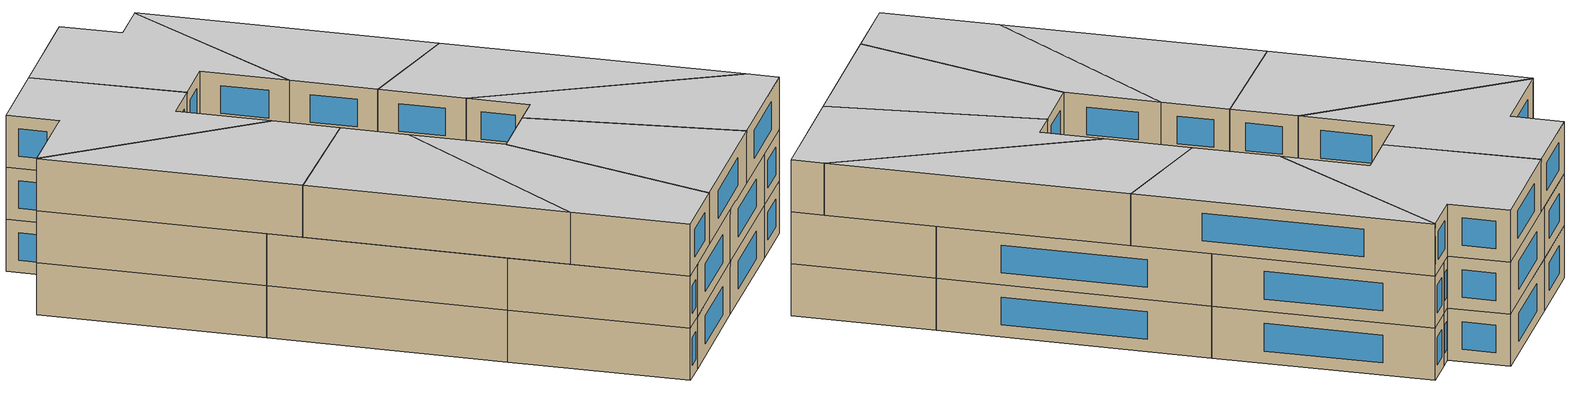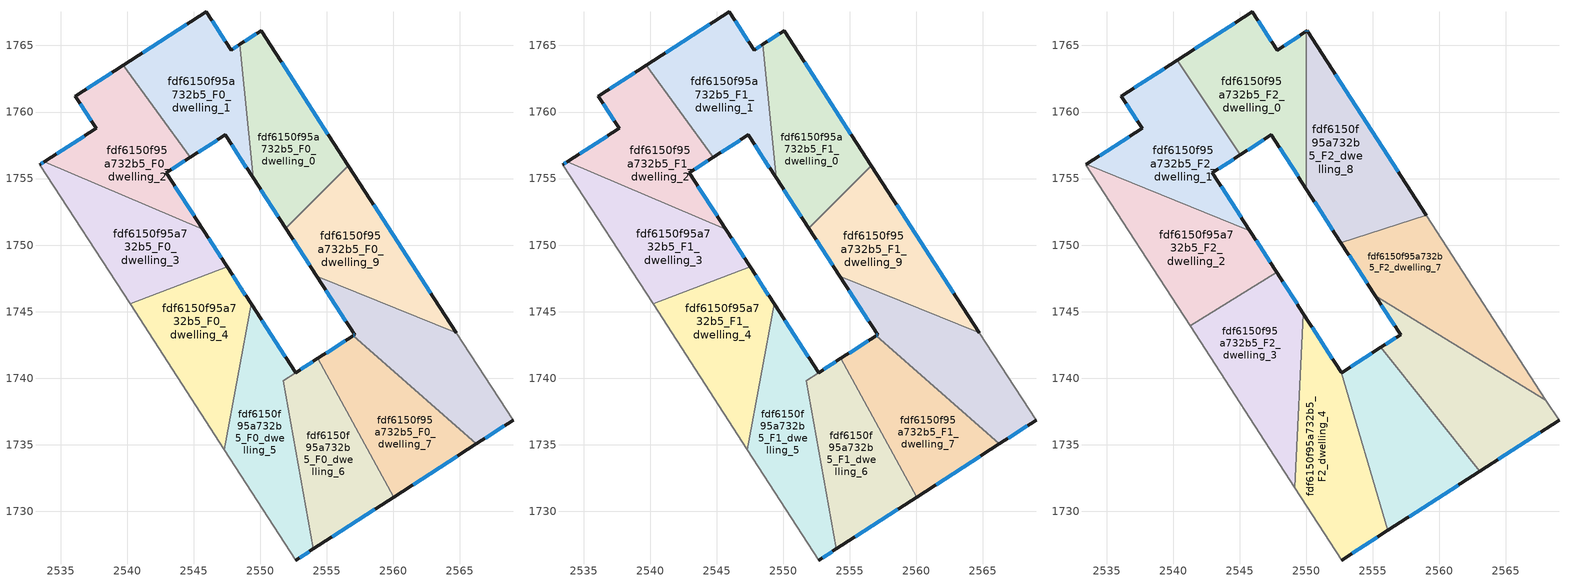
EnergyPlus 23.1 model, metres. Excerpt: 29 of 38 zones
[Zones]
fdf6150f95a732b5_F0_dwelling_0
 floor ground (EU_floor_Construction): 2550.07,1766.1 2556.63,1755.96 2551.92,1751.25 2549.46,1755.06 2548.48,1765.08 z0
 wall outside (EU_wall_Construction): 2549.46,1755.06 2551.92,1751.25 / 2556.63,1755.96 2550.07,1766.1 2548.48,1765.08 z0:3
 wall to fdf6150f95a732b5_F0_dwelling_9 (EU_wall_Construction): 2551.92,1751.25 2556.63,1755.96 z0:3
 wall to fdf6150f95a732b5_F0_dwelling_1 (EU_wall_Construction): 2548.48,1765.08 2549.46,1755.06 z0:3
 window (EU_Window_Construction): 2550.04,1754.17 2551.34,1752.15 / 2549.7,1765.86 2548.85,1765.32 / 2555.09,1758.34 2551.61,1763.72 z0.7:2.3
fdf6150f95a732b5_F0_dwelling_1
 floor ground (EU_floor_Construction): 2548.48,1765.08 2549.46,1755.06 2547.38,1758.29 2544.75,1756.59 2539.71,1763.51 2545.96,1767.53 2547.82,1764.66 z0
 wall outside (EU_wall_Construction): 2548.48,1765.08 2547.82,1764.66 2545.96,1767.53 2539.71,1763.51 / 2544.75,1756.59 2547.38,1758.29 2549.46,1755.06 z0:3
 wall to fdf6150f95a732b5_F0_dwelling_2 (EU_wall_Construction): 2539.71,1763.51 2544.75,1756.59 z0:3
 window (EU_Window_Construction): 2548.33,1764.98 2547.98,1764.76 / 2547.87,1757.53 2548.97,1755.82 / 2545.36,1756.99 2546.76,1757.89 / 2544.49,1766.59 2541.18,1764.45 / 2547.38,1765.33 2546.4,1766.86 z0.7:2.3
fdf6150f95a732b5_F0_dwelling_2
 floor ground (EU_floor_Construction): 2539.71,1763.51 2544.75,1756.59 2542.95,1755.44 2545.7,1751.19 2533.79,1756.26 2537.69,1758.77 2536.12,1761.2 z0
 wall outside (EU_wall_Construction): 2545.7,1751.19 2542.95,1755.44 2544.75,1756.59 / 2539.71,1763.51 2536.12,1761.2 2537.69,1758.77 2533.79,1756.26 z0:3
 wall to fdf6150f95a732b5_F0_dwelling_3 (EU_wall_Construction): 2533.79,1756.26 2545.7,1751.19 z0:3
 window (EU_Window_Construction): 2543.37,1755.71 2544.32,1756.32 / 2545.05,1752.19 2543.6,1754.44 / 2536.78,1758.18 2534.71,1756.85 / 2536.49,1760.63 2537.32,1759.34 / 2538.87,1762.97 2536.96,1761.74 z0.7:2.3
fdf6150f95a732b5_F0_dwelling_3
 floor ground (EU_floor_Construction): 2545.7,1751.19 2547.51,1748.38 2540.22,1745.58 2533.46,1756.05 2533.79,1756.26 z0
 wall outside (EU_wall_Construction): 2547.51,1748.38 2545.7,1751.19 / 2533.79,1756.26 2533.46,1756.05 z0:3
 wall to fdf6150f95a732b5_F0_dwelling_4 (EU_wall_Construction): 2540.22,1745.58 2547.51,1748.38 z0:3
 wall adiabatic (EU_wall_Construction): 2533.46,1756.05 2540.22,1745.58 z0:3
 window (EU_Window_Construction): 2547.08,1749.04 2546.12,1750.53 / 2533.71,1756.21 2533.54,1756.1 z0.7:2.3
fdf6150f95a732b5_F0_dwelling_4
 floor ground (EU_floor_Construction): 2547.51,1748.38 2549.32,1745.58 2547.29,1734.64 2540.22,1745.58 z0
 wall outside (EU_wall_Construction): 2549.32,1745.58 2547.51,1748.38 z0:3
 wall to fdf6150f95a732b5_F0_dwelling_5 (EU_wall_Construction): 2547.29,1734.64 2549.32,1745.58 z0:3
 wall adiabatic (EU_wall_Construction): 2540.22,1745.58 2547.29,1734.64 z0:3
 window (EU_Window_Construction): 2548.89,1746.24 2547.93,1747.73 z0.7:2.3
fdf6150f95a732b5_F0_dwelling_5
 floor ground (EU_floor_Construction): 2549.32,1745.58 2552.66,1740.42 2551.72,1739.82 2553.98,1727.18 2552.66,1726.33 2547.29,1734.64 z0
 wall outside (EU_wall_Construction): 2552.66,1740.42 2549.32,1745.58 / 2552.66,1726.33 2553.98,1727.18 z0:3
 wall adiabatic (EU_wall_Construction): 2547.29,1734.64 2552.66,1726.33 z0:3
 wall to fdf6150f95a732b5_F0_dwelling_6 (EU_wall_Construction): 2553.98,1727.18 2551.72,1739.82 2552.66,1740.42 z0:3
 window (EU_Window_Construction): 2551.87,1741.63 2550.1,1744.37 / 2552.97,1726.53 2553.67,1726.98 z0.7:2.3
fdf6150f95a732b5_F0_dwelling_6
 floor ground (EU_floor_Construction): 2554.33,1741.49 2560.04,1731.07 2553.98,1727.18 2551.72,1739.82 z0
 wall outside (EU_wall_Construction): 2553.98,1727.18 2560.04,1731.07 / 2554.33,1741.49 2552.65,1740.42 z0:3
 wall to fdf6150f95a732b5_F0_dwelling_7 (EU_wall_Construction): 2560.04,1731.07 2554.33,1741.49 z0:3
 window (EU_Window_Construction): 2555.4,1728.09 2558.62,1730.16 / 2553.94,1741.24 2553.05,1740.67 z0.7:2.3
fdf6150f95a732b5_F0_dwelling_7
 floor ground (EU_floor_Construction): 2566.25,1735.06 2560.04,1731.07 2554.33,1741.49 2557,1743.2 z0
 wall outside (EU_wall_Construction): 2557,1743.2 2554.33,1741.49 / 2560.04,1731.07 2566.25,1735.06 z0:3
 wall to fdf6150f95a732b5_F0_dwelling_8 (EU_wall_Construction): 2566.25,1735.06 2557,1743.2 z0:3
 window (EU_Window_Construction): 2556.37,1742.8 2554.96,1741.89 / 2561.5,1732.01 2564.79,1734.13 z0.7:2.3
fdf6150f95a732b5_F0_dwelling_8
 floor ground (EU_floor_Construction): 2564.73,1743.43 2568.99,1736.83 2566.25,1735.06 2557,1743.2 2557.09,1743.26 2554.25,1747.65 z0
 wall outside (EU_wall_Construction): 2554.25,1747.65 2557.09,1743.26 2557,1743.2 / 2566.25,1735.06 2568.99,1736.83 z0:3
 wall to fdf6150f95a732b5_F0_dwelling_9 (EU_wall_Construction): 2564.73,1743.43 2554.25,1747.65 z0:3
 wall adiabatic (EU_wall_Construction): 2568.99,1736.83 2564.73,1743.43 z0:3
 window (EU_Window_Construction): 2557.07,1743.25 2557.02,1743.22 / 2554.92,1746.62 2556.42,1744.29 / 2566.89,1735.48 2568.35,1736.41 z0.7:2.3
fdf6150f95a732b5_F0_dwelling_9
 floor ground (EU_floor_Construction): 2556.63,1755.96 2564.73,1743.43 2554.25,1747.65 2551.92,1751.25 z0
 wall outside (EU_wall_Construction): 2551.92,1751.25 2554.25,1747.65 / 2564.73,1743.43 2556.63,1755.96 z0:3
 window (EU_Window_Construction): 2552.47,1750.41 2553.71,1748.49 / 2562.83,1746.37 2558.53,1753.02 z0.7:2.3
fdf6150f95a732b5_F1_dwelling_0
 floor to fdf6150f95a732b5_F0_dwelling_0 (EU_floor_Construction): 2550.07,1766.1 2556.63,1755.96 2551.92,1751.25 2549.46,1755.06 2548.48,1765.08 z3
 wall outside (EU_wall_Construction): 2549.46,1755.06 2551.92,1751.25 / 2556.63,1755.96 2550.07,1766.1 2548.48,1765.08 z3:6
 wall to fdf6150f95a732b5_F1_dwelling_9 (EU_wall_Construction): 2551.92,1751.25 2556.63,1755.96 z3:6
 wall to fdf6150f95a732b5_F1_dwelling_1 (EU_wall_Construction): 2548.48,1765.08 2549.46,1755.06 z3:6
 window (EU_Window_Construction): 2550.04,1754.17 2551.34,1752.15 / 2549.7,1765.86 2548.85,1765.32 / 2555.09,1758.34 2551.61,1763.72 z3.7:5.3
fdf6150f95a732b5_F1_dwelling_1
 floor to fdf6150f95a732b5_F0_dwelling_1 (EU_floor_Construction): 2548.48,1765.08 2549.46,1755.06 2547.38,1758.29 2544.75,1756.59 2539.71,1763.51 2545.96,1767.53 2547.82,1764.66 z3
 wall outside (EU_wall_Construction): 2548.48,1765.08 2547.82,1764.66 2545.96,1767.53 2539.71,1763.51 / 2544.75,1756.59 2547.38,1758.29 2549.46,1755.06 z3:6
 wall to fdf6150f95a732b5_F1_dwelling_2 (EU_wall_Construction): 2539.71,1763.51 2544.75,1756.59 z3:6
 window (EU_Window_Construction): 2548.33,1764.98 2547.98,1764.76 / 2547.87,1757.53 2548.97,1755.82 / 2545.36,1756.99 2546.76,1757.89 / 2544.49,1766.59 2541.18,1764.45 / 2547.38,1765.33 2546.4,1766.86 z3.7:5.3
fdf6150f95a732b5_F1_dwelling_2
 floor to fdf6150f95a732b5_F0_dwelling_2 (EU_floor_Construction): 2539.71,1763.51 2544.75,1756.59 2542.95,1755.44 2545.7,1751.19 2533.79,1756.26 2537.69,1758.77 2536.12,1761.2 z3
 wall outside (EU_wall_Construction): 2545.7,1751.19 2542.95,1755.44 2544.75,1756.59 / 2539.71,1763.51 2536.12,1761.2 2537.69,1758.77 2533.79,1756.26 z3:6
 wall to fdf6150f95a732b5_F1_dwelling_3 (EU_wall_Construction): 2533.79,1756.26 2545.7,1751.19 z3:6
 window (EU_Window_Construction): 2543.37,1755.71 2544.32,1756.32 / 2545.05,1752.19 2543.6,1754.44 / 2536.78,1758.18 2534.71,1756.85 / 2536.49,1760.63 2537.32,1759.34 / 2538.87,1762.97 2536.96,1761.74 z3.7:5.3
fdf6150f95a732b5_F1_dwelling_3
 floor to fdf6150f95a732b5_F0_dwelling_3 (EU_floor_Construction): 2545.7,1751.19 2547.51,1748.38 2540.22,1745.58 2533.46,1756.05 2533.79,1756.26 z3
 wall outside (EU_wall_Construction): 2547.51,1748.38 2545.7,1751.19 / 2533.79,1756.26 2533.46,1756.05 z3:6
 wall to fdf6150f95a732b5_F1_dwelling_4 (EU_wall_Construction): 2540.22,1745.58 2547.51,1748.38 z3:6
 wall adiabatic (EU_wall_Construction): 2533.46,1756.05 2540.22,1745.58 z3:6
 window (EU_Window_Construction): 2547.08,1749.04 2546.12,1750.53 / 2533.71,1756.21 2533.54,1756.1 z3.7:5.3
fdf6150f95a732b5_F1_dwelling_4
 floor to fdf6150f95a732b5_F0_dwelling_4 (EU_floor_Construction): 2547.51,1748.38 2549.32,1745.58 2547.29,1734.64 2540.22,1745.58 z3
 wall outside (EU_wall_Construction): 2549.32,1745.58 2547.51,1748.38 z3:6
 wall to fdf6150f95a732b5_F1_dwelling_5 (EU_wall_Construction): 2547.29,1734.64 2549.32,1745.58 z3:6
 wall adiabatic (EU_wall_Construction): 2540.22,1745.58 2547.29,1734.64 z3:6
 window (EU_Window_Construction): 2548.89,1746.24 2547.93,1747.73 z3.7:5.3
 ceiling adiabatic (EU_roof_Construction): 2547.29,1734.64 2549.32,1745.58 2547.51,1748.38 2540.22,1745.58 z6
fdf6150f95a732b5_F1_dwelling_5
 floor to fdf6150f95a732b5_F0_dwelling_5 (EU_floor_Construction): 2549.32,1745.58 2552.66,1740.42 2551.72,1739.82 2553.98,1727.18 2552.66,1726.33 2547.29,1734.64 z3
 wall outside (EU_wall_Construction): 2552.66,1740.42 2549.32,1745.58 / 2552.66,1726.33 2553.98,1727.18 z3:6
 wall adiabatic (EU_wall_Construction): 2547.29,1734.64 2552.66,1726.33 z3:6
 wall to fdf6150f95a732b5_F1_dwelling_6 (EU_wall_Construction): 2553.98,1727.18 2551.72,1739.82 2552.66,1740.42 z3:6
 window (EU_Window_Construction): 2551.87,1741.63 2550.1,1744.37 / 2552.97,1726.53 2553.67,1726.98 z3.7:5.3
fdf6150f95a732b5_F1_dwelling_6
 floor to fdf6150f95a732b5_F0_dwelling_6 (EU_floor_Construction): 2554.33,1741.49 2560.04,1731.07 2553.98,1727.18 2551.72,1739.82 z3
 wall outside (EU_wall_Construction): 2553.98,1727.18 2560.04,1731.07 / 2554.33,1741.49 2552.65,1740.42 z3:6
 wall to fdf6150f95a732b5_F1_dwelling_7 (EU_wall_Construction): 2560.04,1731.07 2554.33,1741.49 z3:6
 window (EU_Window_Construction): 2555.4,1728.09 2558.62,1730.16 / 2553.94,1741.24 2553.05,1740.67 z3.7:5.3
 ceiling adiabatic (EU_roof_Construction): 2560.04,1731.07 2554.33,1741.49 2551.72,1739.82 2553.98,1727.18 z6
fdf6150f95a732b5_F1_dwelling_7
 floor to fdf6150f95a732b5_F0_dwelling_7 (EU_floor_Construction): 2566.25,1735.06 2560.04,1731.07 2554.33,1741.49 2557,1743.2 z3
 wall outside (EU_wall_Construction): 2557,1743.2 2554.33,1741.49 / 2560.04,1731.07 2566.25,1735.06 z3:6
 wall to fdf6150f95a732b5_F1_dwelling_8 (EU_wall_Construction): 2566.25,1735.06 2557,1743.2 z3:6
 window (EU_Window_Construction): 2556.37,1742.8 2554.96,1741.89 / 2561.5,1732.01 2564.79,1734.13 z3.7:5.3
fdf6150f95a732b5_F1_dwelling_8
 floor to fdf6150f95a732b5_F0_dwelling_8 (EU_floor_Construction): 2564.73,1743.43 2568.99,1736.83 2566.25,1735.06 2557,1743.2 2557.09,1743.26 2554.25,1747.65 z3
 wall outside (EU_wall_Construction): 2554.25,1747.65 2557.09,1743.26 2557,1743.2 / 2566.25,1735.06 2568.99,1736.83 z3:6
 wall to fdf6150f95a732b5_F1_dwelling_9 (EU_wall_Construction): 2564.73,1743.43 2554.25,1747.65 z3:6
 wall adiabatic (EU_wall_Construction): 2568.99,1736.83 2564.73,1743.43 z3:6
 window (EU_Window_Construction): 2557.07,1743.25 2557.02,1743.22 / 2554.92,1746.62 2556.42,1744.29 / 2566.89,1735.48 2568.35,1736.41 z3.7:5.3
fdf6150f95a732b5_F1_dwelling_9
 floor to fdf6150f95a732b5_F0_dwelling_9 (EU_floor_Construction): 2556.63,1755.96 2564.73,1743.43 2554.25,1747.65 2551.92,1751.25 z3
 wall outside (EU_wall_Construction): 2551.92,1751.25 2554.25,1747.65 / 2564.73,1743.43 2556.63,1755.96 z3:6
 window (EU_Window_Construction): 2552.47,1750.41 2553.71,1748.49 / 2562.83,1746.37 2558.53,1753.02 z3.7:5.3
 ceiling adiabatic (EU_roof_Construction): 2564.73,1743.43 2559.02,1752.26 2552.61,1750.19 2554.25,1747.65 z6
fdf6150f95a732b5_F2_dwelling_0
 floor to fdf6150f95a732b5_F1_dwelling_1 (EU_floor_Construction): 2548.48,1765.08 2549.46,1755.06 2547.38,1758.29 2545.05,1756.79 2540.3,1763.89 2545.96,1767.53 2547.82,1764.66 z6
 floor to fdf6150f95a732b5_F1_dwelling_0 (EU_floor_Construction): 2550.02,1766.07 2550.02,1754.2 2549.46,1755.06 2548.48,1765.08 z6
 wall outside (EU_wall_Construction): 2550.02,1766.07 2547.82,1764.66 2545.96,1767.53 2540.3,1763.89 / 2545.05,1756.79 2547.38,1758.29 2550.02,1754.2 z6:9
 wall to fdf6150f95a732b5_F2_dwelling_8 (EU_wall_Construction): 2550.02,1754.2 2550.02,1766.07 z6:9
 wall to fdf6150f95a732b5_F2_dwelling_1 (EU_wall_Construction): 2540.3,1763.89 2545.05,1756.79 z6:9
 window (EU_Window_Construction): 2549.5,1765.74 2548.34,1764.99 / 2548,1757.33 2549.4,1755.16 / 2545.6,1757.14 2546.83,1757.93 / 2544.63,1766.67 2541.63,1764.75 / 2547.38,1765.33 2546.4,1766.86 z6.7:8.3
 ceiling to fdf6150f95a732b5_F3_dwelling_0 (EU_floor_Construction): 2550.02,1754.2 2550.02,1766.07 2547.82,1764.66 2545.96,1767.53 2540.3,1763.89 2545.05,1756.79 2547.38,1758.29 z9
fdf6150f95a732b5_F2_dwelling_1
 floor to fdf6150f95a732b5_F1_dwelling_2 (EU_floor_Construction): 2539.71,1763.51 2544.75,1756.59 2542.95,1755.44 2545.69,1751.19 2533.79,1756.26 2537.69,1758.77 2536.12,1761.2 z6
 floor to fdf6150f95a732b5_F1_dwelling_1 (EU_floor_Construction): 2540.3,1763.89 2545.05,1756.79 2544.75,1756.59 2539.71,1763.51 z6
 floor to fdf6150f95a732b5_F1_dwelling_3 (EU_floor_Construction): 2545.69,1751.19 2545.77,1751.08 2533.49,1756.07 2533.79,1756.26 z6
 wall outside (EU_wall_Construction): 2545.77,1751.08 2542.95,1755.44 2545.05,1756.79 / 2540.3,1763.89 2536.12,1761.2 2537.69,1758.77 2533.49,1756.08 z6:9
 wall to fdf6150f95a732b5_F2_dwelling_2 (EU_wall_Construction): 2533.49,1756.08 2545.77,1751.08 z6:9
 window (EU_Window_Construction): 2543.44,1755.76 2544.56,1756.47 / 2545.11,1752.1 2543.61,1754.41 / 2536.71,1758.14 2534.48,1756.71 / 2536.49,1760.63 2537.32,1759.34 / 2539.32,1763.26 2537.1,1761.83 z6.7:8.3
 ceiling to fdf6150f95a732b5_F3_dwelling_1 (EU_floor_Construction): 2545.77,1751.08 2542.95,1755.44 2545.05,1756.79 2540.3,1763.89 2536.12,1761.2 2537.69,1758.77 2533.49,1756.08 z9
fdf6150f95a732b5_F2_dwelling_2
 floor to fdf6150f95a732b5_F1_dwelling_3 (EU_floor_Construction): 2545.77,1751.08 2547.51,1748.38 2540.22,1745.58 2533.46,1756.05 2533.49,1756.07 z6
 floor adiabatic (EU_floor_Construction): 2547.51,1748.38 2547.78,1747.97 2541.28,1743.95 2540.22,1745.58 z6
 wall outside (EU_wall_Construction): 2547.78,1747.97 2545.77,1751.08 z6:9
 wall to fdf6150f95a732b5_F2_dwelling_3 (EU_wall_Construction): 2541.28,1743.95 2547.78,1747.97 z6:9
 wall adiabatic (EU_wall_Construction): 2533.49,1756.08 2533.46,1756.05 2541.28,1743.95 z6:9
 window (EU_Window_Construction): 2547.31,1748.7 2546.24,1750.35 z6.7:8.3
 ceiling to fdf6150f95a732b5_F3_dwelling_2 (EU_floor_Construction): 2547.78,1747.97 2545.77,1751.08 2533.49,1756.08 2533.46,1756.05 2541.28,1743.95 z9
fdf6150f95a732b5_F2_dwelling_3
 floor adiabatic (EU_floor_Construction): 2547.78,1747.97 2549.32,1745.58 2547.29,1734.64 2541.28,1743.95 z6
 floor to fdf6150f95a732b5_F1_dwelling_5 (EU_floor_Construction): 2549.32,1745.58 2549.79,1744.85 2549.14,1731.79 2547.29,1734.64 z6
 wall outside (EU_wall_Construction): 2549.79,1744.85 2547.78,1747.97 z6:9
 wall to fdf6150f95a732b5_F2_dwelling_4 (EU_wall_Construction): 2549.14,1731.79 2549.79,1744.85 z6:9
 wall adiabatic (EU_wall_Construction): 2541.28,1743.95 2549.14,1731.79 z6:9
 window (EU_Window_Construction): 2549.32,1745.58 2548.25,1747.23 z6.7:8.3
 ceiling to fdf6150f95a732b5_F3_dwelling_3 (EU_floor_Construction): 2549.14,1731.79 2549.79,1744.85 2547.78,1747.97 2541.28,1743.95 z9
fdf6150f95a732b5_F2_dwelling_4
 floor to fdf6150f95a732b5_F1_dwelling_5 (EU_floor_Construction): 2549.79,1744.85 2552.65,1740.44 2552.65,1740.42 2551.72,1739.82 2553.98,1727.18 2552.66,1726.33 2549.14,1731.79 z6
 floor adiabatic (EU_floor_Construction): 2552.65,1740.42 2556.14,1728.57 2553.98,1727.18 2551.72,1739.82 z6
 wall outside (EU_wall_Construction): 2552.65,1740.44 2549.79,1744.85 / 2552.66,1726.33 2556.14,1728.57 z6:9
 wall to fdf6150f95a732b5_F2_dwelling_5 (EU_wall_Construction): 2556.14,1728.57 2552.65,1740.44 z6:9
 wall adiabatic (EU_wall_Construction): 2549.14,1731.79 2552.66,1726.33 z6:9
 window (EU_Window_Construction): 2551.98,1741.47 2550.46,1743.81 / 2553.48,1726.86 2555.32,1728.04 z6.7:8.3
 ceiling to fdf6150f95a732b5_F3_dwelling_4 (EU_floor_Construction): 2556.14,1728.57 2552.65,1740.44 2549.79,1744.85 2549.14,1731.79 2552.66,1726.33 z9
fdf6150f95a732b5_F2_dwelling_5
 floor adiabatic (EU_floor_Construction): 2554.33,1741.49 2560.04,1731.07 2556.14,1728.57 2552.66,1740.42 z6
 floor to fdf6150f95a732b5_F1_dwelling_7 (EU_floor_Construction): 2555.62,1742.32 2563.04,1733 2560.04,1731.07 2554.33,1741.49 z6
 wall outside (EU_wall_Construction): 2552.65,1740.44 2552.66,1740.42 / 2555.62,1742.32 2552.66,1740.42 / 2556.14,1728.57 2563.04,1733 z6:9
 wall to fdf6150f95a732b5_F2_dwelling_6 (EU_wall_Construction): 2563.04,1733 2555.62,1742.32 z6:9
 window (EU_Window_Construction): 2554.92,1741.87 2553.35,1740.87 / 2557.76,1729.61 2561.42,1731.96 z6.7:8.3
 ceiling to fdf6150f95a732b5_F3_dwelling_5 (EU_floor_Construction): 2563.04,1733 2555.62,1742.32 2552.66,1740.42 2552.65,1740.44 2556.14,1728.57 z9
fdf6150f95a732b5_F2_dwelling_6
 floor to fdf6150f95a732b5_F1_dwelling_8 (EU_floor_Construction): 2568.02,1738.34 2568.99,1736.83 2566.25,1735.06 2557,1743.2 2557.09,1743.26 2555.2,1746.18 z6
 floor to fdf6150f95a732b5_F1_dwelling_7 (EU_floor_Construction): 2566.25,1735.06 2563.04,1733 2555.62,1742.32 2557,1743.2 z6
 wall outside (EU_wall_Construction): 2555.2,1746.18 2557.09,1743.26 2555.62,1742.32 / 2563.04,1733 2568.99,1736.83 z6:9
 wall to fdf6150f95a732b5_F2_dwelling_7 (EU_wall_Construction): 2568.02,1738.34 2555.2,1746.18 z6:9
 wall adiabatic (EU_wall_Construction): 2568.99,1736.83 2568.02,1738.34 z6:9
 window (EU_Window_Construction): 2556.74,1743.04 2555.96,1742.54 / 2555.64,1745.49 2556.64,1743.94 / 2564.44,1733.9 2567.6,1735.93 z6.7:8.3
 ceiling to fdf6150f95a732b5_F3_dwelling_6 (EU_floor_Construction): 2568.99,1736.83 2568.02,1738.34 2555.2,1746.18 2557.09,1743.26 2555.62,1742.32 2563.04,1733 z9
fdf6150f95a732b5_F2_dwelling_7
 floor to fdf6150f95a732b5_F1_dwelling_8 (EU_floor_Construction): 2564.73,1743.43 2568.02,1738.34 2555.2,1746.18 2554.25,1747.65 z6
 floor adiabatic (EU_floor_Construction): 2559.02,1752.26 2564.73,1743.43 2554.25,1747.65 2555.2,1746.18 2552.61,1750.19 z6
 wall outside (EU_wall_Construction): 2552.61,1750.19 2555.2,1746.18 z6:9
 wall to fdf6150f95a732b5_F2_dwelling_8 (EU_wall_Construction): 2559.02,1752.26 2552.61,1750.19 z6:9
 wall adiabatic (EU_wall_Construction): 2568.02,1738.34 2559.02,1752.26 z6:9
 window (EU_Window_Construction): 2553.22,1749.25 2554.59,1747.12 z6.7:8.3
 ceiling to fdf6150f95a732b5_F3_dwelling_7 (EU_floor_Construction): 2568.02,1738.34 2559.02,1752.26 2552.61,1750.19 2555.2,1746.18 z9
fdf6150f95a732b5_F2_dwelling_8
 floor to fdf6150f95a732b5_F1_dwelling_0 (EU_floor_Construction): 2550.07,1766.1 2556.63,1755.96 2551.92,1751.25 2550.02,1754.2 2550.02,1766.07 z6
 floor to fdf6150f95a732b5_F1_dwelling_9 (EU_floor_Construction): 2556.63,1755.96 2559.02,1752.26 2552.61,1750.19 2551.92,1751.25 z6
 wall outside (EU_wall_Construction): 2550.02,1754.2 2552.61,1750.19 / 2559.02,1752.26 2550.07,1766.1 2550.02,1766.07 z6:9
 window (EU_Window_Construction): 2550.63,1753.26 2552,1751.13 / 2550.06,1766.1 2550.03,1766.08 / 2556.92,1755.51 2552.17,1762.85 z6.7:8.3
 ceiling to fdf6150f95a732b5_F3_dwelling_8 (EU_floor_Construction): 2559.02,1752.26 2550.07,1766.1 2550.02,1766.07 2550.02,1754.2 2552.61,1750.19 z9
[Building]
EU S2 Campaign: North Axis=0; Terrain=City; Solar Distribution=FullExterior
[Site:Location]
Budapest.Ferenc.Liszt.Intl.AP: Latitude=47.437; Longitude=19.256; Time Zone=1; Elevation=185
[SizingPeriod:WeatherFileDays]
AnnualSizingPeriod: Begin Month=1; Begin Day of Month=1; End Month=12; End Day of Month=31; Day of Week for Start Day=Monday; Use Weather File Daylight Saving Period=No; Use Weather File Rain and Snow Indicators=No
[MATERIAL]
EU_InternalMass_Material: Roughness=MediumRough; Thickness=0.1; Conductivity=1; Density=1800; Specific Heat=900; Thermal Absorptance=0.9; Solar Absorptance=0.7; Visible Absorptance=0.7
[MATERIAL:NOMASS] Roughness=MediumRough; Thermal Absorptance=0.9; Solar Absorptance=0.7; Visible Absorptance=0.7
Name | Thermal Resistance
EU_wall_NoMass | 0.832559
EU_roof_NoMass | 1.39638
EU_floor_NoMass | 0.872794
[WINDOWMATERIAL:SIMPLEGLAZINGSYSTEM]
EU_Window_SimpleGlazing: UFactor=2.79869; Solar Heat Gain Coefficient=0.75; Visible Transmittance=0.75
[CONSTRUCTION]
EU_wall_Construction: EU_wall_NoMass
EU_roof_Construction: EU_roof_NoMass
EU_floor_Construction: EU_floor_NoMass
EU_Window_Construction: EU_Window_SimpleGlazing
EU_InternalMass_Construction: EU_InternalMass_Material
[ZONE] Type=1; Multiplier=1; Ceiling Height=autocalculate; Floor Area=autocalculate; Part of Total Floor Area=Yes
Name | Volume
fdf6150f95a732b5_F0_dwelling_0; fdf6150f95a732b5_F1_dwelling_0 | 187.566
fdf6150f95a732b5_F2_dwelling_0; fdf6150f95a732b5_F2_dwelling_2 | 208.429
fdf6150f95a732b5_F0_dwelling_1; fdf6150f95a732b5_F1_dwelling_1 | 187.588
fdf6150f95a732b5_F2_dwelling_1 | 208.403
fdf6150f95a732b5_F0_dwelling_2; fdf6150f95a732b5_F1_dwelling_2 | 187.58
fdf6150f95a732b5_F0_dwelling_3; fdf6150f95a732b5_F1_dwelling_3 | 187.565
fdf6150f95a732b5_F2_dwelling_3 | 208.4
fdf6150f95a732b5_F0_dwelling_4; fdf6150f95a732b5_F1_dwelling_4 | 187.578
fdf6150f95a732b5_F2_dwelling_4 | 208.393
fdf6150f95a732b5_F0_dwelling_5; fdf6150f95a732b5_F1_dwelling_5 | 191.985
fdf6150f95a732b5_F2_dwelling_5 | 208.421
fdf6150f95a732b5_F0_dwelling_6 | 183.178
fdf6150f95a732b5_F1_dwelling_6 | 183.202
fdf6150f95a732b5_F2_dwelling_6 | 208.432
fdf6150f95a732b5_F0_dwelling_7; fdf6150f95a732b5_F1_dwelling_7 | 187.587
fdf6150f95a732b5_F2_dwelling_7 | 208.418
fdf6150f95a732b5_F0_dwelling_8; fdf6150f95a732b5_F1_dwelling_8 | 187.54
fdf6150f95a732b5_F2_dwelling_8 | 208.422
fdf6150f95a732b5_F0_dwelling_9; fdf6150f95a732b5_F1_dwelling_9 | 187.584
[INTERNALMASS] Construction=EU_InternalMass_Construction
Name | Zone or ZoneList | Surface Area
fdf6150f95a732b5_F0_dwelling_0_EU_InternalMass | fdf6150f95a732b5_F0_dwelling_0 | 62.5221
fdf6150f95a732b5_F0_dwelling_1_EU_InternalMass | fdf6150f95a732b5_F0_dwelling_1 | 62.529
fdf6150f95a732b5_F0_dwelling_2_EU_InternalMass | fdf6150f95a732b5_F0_dwelling_2 | 62.5266
fdf6150f95a732b5_F0_dwelling_3_EU_InternalMass | fdf6150f95a732b5_F0_dwelling_3 | 62.5216
fdf6150f95a732b5_F0_dwelling_4_EU_InternalMass | fdf6150f95a732b5_F0_dwelling_4 | 62.526
fdf6150f95a732b5_F0_dwelling_5_EU_InternalMass | fdf6150f95a732b5_F0_dwelling_5 | 63.9951
fdf6150f95a732b5_F0_dwelling_6_EU_InternalMass | fdf6150f95a732b5_F0_dwelling_6 | 61.0663
fdf6150f95a732b5_F0_dwelling_7_EU_InternalMass | fdf6150f95a732b5_F0_dwelling_7 | 62.5288
fdf6150f95a732b5_F0_dwelling_8_EU_InternalMass | fdf6150f95a732b5_F0_dwelling_8 | 62.5133
fdf6150f95a732b5_F0_dwelling_9_EU_InternalMass | fdf6150f95a732b5_F0_dwelling_9 | 62.5279
fdf6150f95a732b5_F1_dwelling_0_EU_InternalMass | fdf6150f95a732b5_F1_dwelling_0 | 62.5221
fdf6150f95a732b5_F1_dwelling_1_EU_InternalMass | fdf6150f95a732b5_F1_dwelling_1 | 62.529
fdf6150f95a732b5_F1_dwelling_2_EU_InternalMass | fdf6150f95a732b5_F1_dwelling_2 | 62.5266
fdf6150f95a732b5_F1_dwelling_3_EU_InternalMass | fdf6150f95a732b5_F1_dwelling_3 | 62.5216
fdf6150f95a732b5_F1_dwelling_4_EU_InternalMass | fdf6150f95a732b5_F1_dwelling_4 | 62.526
fdf6150f95a732b5_F1_dwelling_5_EU_InternalMass | fdf6150f95a732b5_F1_dwelling_5 | 63.9951
fdf6150f95a732b5_F1_dwelling_6_EU_InternalMass | fdf6150f95a732b5_F1_dwelling_6 | 61.0663
fdf6150f95a732b5_F1_dwelling_7_EU_InternalMass | fdf6150f95a732b5_F1_dwelling_7 | 62.5288
fdf6150f95a732b5_F1_dwelling_8_EU_InternalMass | fdf6150f95a732b5_F1_dwelling_8 | 62.5133
fdf6150f95a732b5_F1_dwelling_9_EU_InternalMass | fdf6150f95a732b5_F1_dwelling_9 | 62.5279
fdf6150f95a732b5_F2_dwelling_0_EU_InternalMass | fdf6150f95a732b5_F2_dwelling_0 | 69.4761
fdf6150f95a732b5_F2_dwelling_1_EU_InternalMass | fdf6150f95a732b5_F2_dwelling_1 | 69.468
fdf6150f95a732b5_F2_dwelling_2_EU_InternalMass | fdf6150f95a732b5_F2_dwelling_2 | 69.4761
fdf6150f95a732b5_F2_dwelling_3_EU_InternalMass | fdf6150f95a732b5_F2_dwelling_3 | 69.4667
fdf6150f95a732b5_F2_dwelling_4_EU_InternalMass | fdf6150f95a732b5_F2_dwelling_4 | 69.4643
fdf6150f95a732b5_F2_dwelling_5_EU_InternalMass | fdf6150f95a732b5_F2_dwelling_5 | 69.4736
fdf6150f95a732b5_F2_dwelling_6_EU_InternalMass | fdf6150f95a732b5_F2_dwelling_6 | 69.477
fdf6150f95a732b5_F2_dwelling_7_EU_InternalMass | fdf6150f95a732b5_F2_dwelling_7 | 69.4724
fdf6150f95a732b5_F2_dwelling_8_EU_InternalMass | fdf6150f95a732b5_F2_dwelling_8 | 69.4742
[OTHEREQUIPMENT] Fuel Type=Electricity; Design Level Calculation Method=Watts/Area; Power per Zone Floor Area=1; Fraction Latent=0; Fraction Radiant=0; Fraction Lost=0; Carbon Dioxide Generation Rate=0; EndUse Subcategory=EU_Step8_InternalGains
Name | Zone or ZoneList or Space or SpaceList | Schedule
EU_Step8_InternalGain_fdf6150f95a732b5_F0_dwelling_0_f000 | fdf6150f95a732b5_F0_dwelling_0 | EU_Step8_GainSchedule_fdf6150f95a732b5_F0_dwelling_0_f000
EU_Step8_InternalGain_fdf6150f95a732b5_F0_dwelling_1_f000 | fdf6150f95a732b5_F0_dwelling_1 | EU_Step8_GainSchedule_fdf6150f95a732b5_F0_dwelling_1_f000
EU_Step8_InternalGain_fdf6150f95a732b5_F0_dwelling_2_f000 | fdf6150f95a732b5_F0_dwelling_2 | EU_Step8_GainSchedule_fdf6150f95a732b5_F0_dwelling_2_f000
EU_Step8_InternalGain_fdf6150f95a732b5_F0_dwelling_3_f000 | fdf6150f95a732b5_F0_dwelling_3 | EU_Step8_GainSchedule_fdf6150f95a732b5_F0_dwelling_3_f000
EU_Step8_InternalGain_fdf6150f95a732b5_F0_dwelling_4_f000 | fdf6150f95a732b5_F0_dwelling_4 | EU_Step8_GainSchedule_fdf6150f95a732b5_F0_dwelling_4_f000
EU_Step8_InternalGain_fdf6150f95a732b5_F0_dwelling_5_f000 | fdf6150f95a732b5_F0_dwelling_5 | EU_Step8_GainSchedule_fdf6150f95a732b5_F0_dwelling_5_f000
EU_Step8_InternalGain_fdf6150f95a732b5_F0_dwelling_6_f000 | fdf6150f95a732b5_F0_dwelling_6 | EU_Step8_GainSchedule_fdf6150f95a732b5_F0_dwelling_6_f000
EU_Step8_InternalGain_fdf6150f95a732b5_F0_dwelling_7_f000 | fdf6150f95a732b5_F0_dwelling_7 | EU_Step8_GainSchedule_fdf6150f95a732b5_F0_dwelling_7_f000
EU_Step8_InternalGain_fdf6150f95a732b5_F0_dwelling_8_f000 | fdf6150f95a732b5_F0_dwelling_8 | EU_Step8_GainSchedule_fdf6150f95a732b5_F0_dwelling_8_f000
EU_Step8_InternalGain_fdf6150f95a732b5_F0_dwelling_9_f000 | fdf6150f95a732b5_F0_dwelling_9 | EU_Step8_GainSchedule_fdf6150f95a732b5_F0_dwelling_9_f000
EU_Step8_InternalGain_fdf6150f95a732b5_F1_dwelling_0_f000 | fdf6150f95a732b5_F1_dwelling_0 | EU_Step8_GainSchedule_fdf6150f95a732b5_F1_dwelling_0_f000
EU_Step8_InternalGain_fdf6150f95a732b5_F1_dwelling_1_f000 | fdf6150f95a732b5_F1_dwelling_1 | EU_Step8_GainSchedule_fdf6150f95a732b5_F1_dwelling_1_f000
EU_Step8_InternalGain_fdf6150f95a732b5_F1_dwelling_2_f000 | fdf6150f95a732b5_F1_dwelling_2 | EU_Step8_GainSchedule_fdf6150f95a732b5_F1_dwelling_2_f000
EU_Step8_InternalGain_fdf6150f95a732b5_F1_dwelling_3_f000 | fdf6150f95a732b5_F1_dwelling_3 | EU_Step8_GainSchedule_fdf6150f95a732b5_F1_dwelling_3_f000
EU_Step8_InternalGain_fdf6150f95a732b5_F1_dwelling_4_f000 | fdf6150f95a732b5_F1_dwelling_4 | EU_Step8_GainSchedule_fdf6150f95a732b5_F1_dwelling_4_f000
EU_Step8_InternalGain_fdf6150f95a732b5_F1_dwelling_5_f000 | fdf6150f95a732b5_F1_dwelling_5 | EU_Step8_GainSchedule_fdf6150f95a732b5_F1_dwelling_5_f000
EU_Step8_InternalGain_fdf6150f95a732b5_F1_dwelling_6_f000 | fdf6150f95a732b5_F1_dwelling_6 | EU_Step8_GainSchedule_fdf6150f95a732b5_F1_dwelling_6_f000
EU_Step8_InternalGain_fdf6150f95a732b5_F1_dwelling_7_f000 | fdf6150f95a732b5_F1_dwelling_7 | EU_Step8_GainSchedule_fdf6150f95a732b5_F1_dwelling_7_f000
EU_Step8_InternalGain_fdf6150f95a732b5_F1_dwelling_8_f000 | fdf6150f95a732b5_F1_dwelling_8 | EU_Step8_GainSchedule_fdf6150f95a732b5_F1_dwelling_8_f000
EU_Step8_InternalGain_fdf6150f95a732b5_F1_dwelling_9_f000 | fdf6150f95a732b5_F1_dwelling_9 | EU_Step8_GainSchedule_fdf6150f95a732b5_F1_dwelling_9_f000
EU_Step8_InternalGain_fdf6150f95a732b5_F2_dwelling_0_f000 | fdf6150f95a732b5_F2_dwelling_0 | EU_Step8_GainSchedule_fdf6150f95a732b5_F2_dwelling_0_f000
EU_Step8_InternalGain_fdf6150f95a732b5_F2_dwelling_1_f000 | fdf6150f95a732b5_F2_dwelling_1 | EU_Step8_GainSchedule_fdf6150f95a732b5_F2_dwelling_1_f000
EU_Step8_InternalGain_fdf6150f95a732b5_F2_dwelling_2_f000 | fdf6150f95a732b5_F2_dwelling_2 | EU_Step8_GainSchedule_fdf6150f95a732b5_F2_dwelling_2_f000
EU_Step8_InternalGain_fdf6150f95a732b5_F2_dwelling_3_f000 | fdf6150f95a732b5_F2_dwelling_3 | EU_Step8_GainSchedule_fdf6150f95a732b5_F2_dwelling_3_f000
EU_Step8_InternalGain_fdf6150f95a732b5_F2_dwelling_4_f000 | fdf6150f95a732b5_F2_dwelling_4 | EU_Step8_GainSchedule_fdf6150f95a732b5_F2_dwelling_4_f000
EU_Step8_InternalGain_fdf6150f95a732b5_F2_dwelling_5_f000 | fdf6150f95a732b5_F2_dwelling_5 | EU_Step8_GainSchedule_fdf6150f95a732b5_F2_dwelling_5_f000
EU_Step8_InternalGain_fdf6150f95a732b5_F2_dwelling_6_f000 | fdf6150f95a732b5_F2_dwelling_6 | EU_Step8_GainSchedule_fdf6150f95a732b5_F2_dwelling_6_f000
EU_Step8_InternalGain_fdf6150f95a732b5_F2_dwelling_7_f000 | fdf6150f95a732b5_F2_dwelling_7 | EU_Step8_GainSchedule_fdf6150f95a732b5_F2_dwelling_7_f000
EU_Step8_InternalGain_fdf6150f95a732b5_F2_dwelling_8_f000 | fdf6150f95a732b5_F2_dwelling_8 | EU_Step8_GainSchedule_fdf6150f95a732b5_F2_dwelling_8_f000
[ZONEVENTILATION:DESIGNFLOWRATE] Schedule=EU_AlwaysOn; Design Flow Rate Calculation Method=AirChanges/Hour; Air Changes per Hour=0.475469; Ventilation Type=Natural; Fan Pressure Rise=0; Fan Total Efficiency=1; Constant Term Coefficient=1; Temperature Term Coefficient=0; Velocity Term Coefficient=0; Velocity Squared Term Coefficient=0; Minimum Indoor Temperature=-100; Maximum Indoor Temperature=100; Delta Temperature=-100; Minimum Outdoor Temperature=-100; Maximum Outdoor Temperature=100; Maximum Wind Speed=40
Name | Zone or ZoneList or Space or SpaceList
EU_ConstantAir_fdf6150f95a732b5_F0_dwelling_0 | fdf6150f95a732b5_F0_dwelling_0
EU_ConstantAir_fdf6150f95a732b5_F0_dwelling_1 | fdf6150f95a732b5_F0_dwelling_1
EU_ConstantAir_fdf6150f95a732b5_F0_dwelling_2 | fdf6150f95a732b5_F0_dwelling_2
EU_ConstantAir_fdf6150f95a732b5_F0_dwelling_3 | fdf6150f95a732b5_F0_dwelling_3
EU_ConstantAir_fdf6150f95a732b5_F0_dwelling_4 | fdf6150f95a732b5_F0_dwelling_4
EU_ConstantAir_fdf6150f95a732b5_F0_dwelling_5 | fdf6150f95a732b5_F0_dwelling_5
EU_ConstantAir_fdf6150f95a732b5_F0_dwelling_6 | fdf6150f95a732b5_F0_dwelling_6
EU_ConstantAir_fdf6150f95a732b5_F0_dwelling_7 | fdf6150f95a732b5_F0_dwelling_7
EU_ConstantAir_fdf6150f95a732b5_F0_dwelling_8 | fdf6150f95a732b5_F0_dwelling_8
EU_ConstantAir_fdf6150f95a732b5_F0_dwelling_9 | fdf6150f95a732b5_F0_dwelling_9
EU_ConstantAir_fdf6150f95a732b5_F1_dwelling_0 | fdf6150f95a732b5_F1_dwelling_0
EU_ConstantAir_fdf6150f95a732b5_F1_dwelling_1 | fdf6150f95a732b5_F1_dwelling_1
EU_ConstantAir_fdf6150f95a732b5_F1_dwelling_2 | fdf6150f95a732b5_F1_dwelling_2
EU_ConstantAir_fdf6150f95a732b5_F1_dwelling_3 | fdf6150f95a732b5_F1_dwelling_3
EU_ConstantAir_fdf6150f95a732b5_F1_dwelling_4 | fdf6150f95a732b5_F1_dwelling_4
EU_ConstantAir_fdf6150f95a732b5_F1_dwelling_5 | fdf6150f95a732b5_F1_dwelling_5
EU_ConstantAir_fdf6150f95a732b5_F1_dwelling_6 | fdf6150f95a732b5_F1_dwelling_6
EU_ConstantAir_fdf6150f95a732b5_F1_dwelling_7 | fdf6150f95a732b5_F1_dwelling_7
EU_ConstantAir_fdf6150f95a732b5_F1_dwelling_8 | fdf6150f95a732b5_F1_dwelling_8
EU_ConstantAir_fdf6150f95a732b5_F1_dwelling_9 | fdf6150f95a732b5_F1_dwelling_9
EU_ConstantAir_fdf6150f95a732b5_F2_dwelling_0 | fdf6150f95a732b5_F2_dwelling_0
EU_ConstantAir_fdf6150f95a732b5_F2_dwelling_1 | fdf6150f95a732b5_F2_dwelling_1
EU_ConstantAir_fdf6150f95a732b5_F2_dwelling_2 | fdf6150f95a732b5_F2_dwelling_2
EU_ConstantAir_fdf6150f95a732b5_F2_dwelling_3 | fdf6150f95a732b5_F2_dwelling_3
EU_ConstantAir_fdf6150f95a732b5_F2_dwelling_4 | fdf6150f95a732b5_F2_dwelling_4
EU_ConstantAir_fdf6150f95a732b5_F2_dwelling_5 | fdf6150f95a732b5_F2_dwelling_5
EU_ConstantAir_fdf6150f95a732b5_F2_dwelling_6 | fdf6150f95a732b5_F2_dwelling_6
EU_ConstantAir_fdf6150f95a732b5_F2_dwelling_7 | fdf6150f95a732b5_F2_dwelling_7
EU_ConstantAir_fdf6150f95a732b5_F2_dwelling_8 | fdf6150f95a732b5_F2_dwelling_8
[HVACTEMPLATE:THERMOSTAT] Constant Heating Setpoint=20; Constant Cooling Setpoint=50
EU_HeatOnly_fdf6150f95a732b5_F0_dwelling_0; EU_HeatOnly_fdf6150f95a732b5_F0_dwelling_1; EU_HeatOnly_fdf6150f95a732b5_F0_dwelling_2; EU_HeatOnly_fdf6150f95a732b5_F0_dwelling_3; EU_HeatOnly_fdf6150f95a732b5_F0_dwelling_4; EU_HeatOnly_fdf6150f95a732b5_F0_dwelling_5; EU_HeatOnly_fdf6150f95a732b5_F0_dwelling_6; EU_HeatOnly_fdf6150f95a732b5_F0_dwelling_7; EU_HeatOnly_fdf6150f95a732b5_F0_dwelling_8; EU_HeatOnly_fdf6150f95a732b5_F0_dwelling_9; EU_HeatOnly_fdf6150f95a732b5_F1_dwelling_0; EU_HeatOnly_fdf6150f95a732b5_F1_dwelling_1; EU_HeatOnly_fdf6150f95a732b5_F1_dwelling_2; EU_HeatOnly_fdf6150f95a732b5_F1_dwelling_3; EU_HeatOnly_fdf6150f95a732b5_F1_dwelling_4; EU_HeatOnly_fdf6150f95a732b5_F1_dwelling_5; EU_HeatOnly_fdf6150f95a732b5_F1_dwelling_6; EU_HeatOnly_fdf6150f95a732b5_F1_dwelling_7; EU_HeatOnly_fdf6150f95a732b5_F1_dwelling_8; EU_HeatOnly_fdf6150f95a732b5_F1_dwelling_9; EU_HeatOnly_fdf6150f95a732b5_F2_dwelling_0; EU_HeatOnly_fdf6150f95a732b5_F2_dwelling_1; EU_HeatOnly_fdf6150f95a732b5_F2_dwelling_2; EU_HeatOnly_fdf6150f95a732b5_F2_dwelling_3; EU_HeatOnly_fdf6150f95a732b5_F2_dwelling_4; EU_HeatOnly_fdf6150f95a732b5_F2_dwelling_5; EU_HeatOnly_fdf6150f95a732b5_F2_dwelling_6; EU_HeatOnly_fdf6150f95a732b5_F2_dwelling_7; EU_HeatOnly_fdf6150f95a732b5_F2_dwelling_8; EU_HeatOnly_fdf6150f95a732b5_F3_dwelling_0; EU_HeatOnly_fdf6150f95a732b5_F3_dwelling_1; EU_HeatOnly_fdf6150f95a732b5_F3_dwelling_2; EU_HeatOnly_fdf6150f95a732b5_F3_dwelling_3; EU_HeatOnly_fdf6150f95a732b5_F3_dwelling_4; EU_HeatOnly_fdf6150f95a732b5_F3_dwelling_5; EU_HeatOnly_fdf6150f95a732b5_F3_dwelling_6; EU_HeatOnly_fdf6150f95a732b5_F3_dwelling_7; EU_HeatOnly_fdf6150f95a732b5_F3_dwelling_8
[HVACTEMPLATE:ZONE:IDEALLOADSAIRSYSTEM] System Availability Schedule=EU_AlwaysOn; Maximum Heating Supply Air Temperature=50; Minimum Cooling Supply Air Temperature=13; Maximum Heating Supply Air Humidity Ratio=0.0156; Minimum Cooling Supply Air Humidity Ratio=0.0077; Heating Limit=NoLimit; Cooling Limit=NoLimit; Heating Availability Schedule=EU_AlwaysOn; Cooling Availability Schedule=EU_CoolingOff; Dehumidification Control Type=ConstantSensibleHeatRatio; Cooling Sensible Heat Ratio=0.7; Dehumidification Setpoint=60; Humidification Control Type=None; Humidification Setpoint=30; Outdoor Air Method=None; Outdoor Air Flow Rate per Person=0.00944; Outdoor Air Flow Rate per Zone Floor Area=0; Outdoor Air Flow Rate per Zone=0; Demand Controlled Ventilation Type=None; Outdoor Air Economizer Type=NoEconomizer; Heat Recovery Type=None; Sensible Heat Recovery Effectiveness=0.7; Latent Heat Recovery Effectiveness=0.65
Name | Template Thermostat
fdf6150f95a732b5_F0_dwelling_0 | EU_HeatOnly_fdf6150f95a732b5_F0_dwelling_0
fdf6150f95a732b5_F0_dwelling_1 | EU_HeatOnly_fdf6150f95a732b5_F0_dwelling_1
fdf6150f95a732b5_F0_dwelling_2 | EU_HeatOnly_fdf6150f95a732b5_F0_dwelling_2
fdf6150f95a732b5_F0_dwelling_3 | EU_HeatOnly_fdf6150f95a732b5_F0_dwelling_3
fdf6150f95a732b5_F0_dwelling_4 | EU_HeatOnly_fdf6150f95a732b5_F0_dwelling_4
fdf6150f95a732b5_F0_dwelling_5 | EU_HeatOnly_fdf6150f95a732b5_F0_dwelling_5
fdf6150f95a732b5_F0_dwelling_6 | EU_HeatOnly_fdf6150f95a732b5_F0_dwelling_6
fdf6150f95a732b5_F0_dwelling_7 | EU_HeatOnly_fdf6150f95a732b5_F0_dwelling_7
fdf6150f95a732b5_F0_dwelling_8 | EU_HeatOnly_fdf6150f95a732b5_F0_dwelling_8
fdf6150f95a732b5_F0_dwelling_9 | EU_HeatOnly_fdf6150f95a732b5_F0_dwelling_9
fdf6150f95a732b5_F1_dwelling_0 | EU_HeatOnly_fdf6150f95a732b5_F1_dwelling_0
fdf6150f95a732b5_F1_dwelling_1 | EU_HeatOnly_fdf6150f95a732b5_F1_dwelling_1
fdf6150f95a732b5_F1_dwelling_2 | EU_HeatOnly_fdf6150f95a732b5_F1_dwelling_2
fdf6150f95a732b5_F1_dwelling_3 | EU_HeatOnly_fdf6150f95a732b5_F1_dwelling_3
fdf6150f95a732b5_F1_dwelling_4 | EU_HeatOnly_fdf6150f95a732b5_F1_dwelling_4
fdf6150f95a732b5_F1_dwelling_5 | EU_HeatOnly_fdf6150f95a732b5_F1_dwelling_5
fdf6150f95a732b5_F1_dwelling_6 | EU_HeatOnly_fdf6150f95a732b5_F1_dwelling_6
fdf6150f95a732b5_F1_dwelling_7 | EU_HeatOnly_fdf6150f95a732b5_F1_dwelling_7
fdf6150f95a732b5_F1_dwelling_8 | EU_HeatOnly_fdf6150f95a732b5_F1_dwelling_8
fdf6150f95a732b5_F1_dwelling_9 | EU_HeatOnly_fdf6150f95a732b5_F1_dwelling_9
fdf6150f95a732b5_F2_dwelling_0 | EU_HeatOnly_fdf6150f95a732b5_F2_dwelling_0
fdf6150f95a732b5_F2_dwelling_1 | EU_HeatOnly_fdf6150f95a732b5_F2_dwelling_1
fdf6150f95a732b5_F2_dwelling_2 | EU_HeatOnly_fdf6150f95a732b5_F2_dwelling_2
fdf6150f95a732b5_F2_dwelling_3 | EU_HeatOnly_fdf6150f95a732b5_F2_dwelling_3
fdf6150f95a732b5_F2_dwelling_4 | EU_HeatOnly_fdf6150f95a732b5_F2_dwelling_4
fdf6150f95a732b5_F2_dwelling_5 | EU_HeatOnly_fdf6150f95a732b5_F2_dwelling_5
fdf6150f95a732b5_F2_dwelling_6 | EU_HeatOnly_fdf6150f95a732b5_F2_dwelling_6
fdf6150f95a732b5_F2_dwelling_7 | EU_HeatOnly_fdf6150f95a732b5_F2_dwelling_7
fdf6150f95a732b5_F2_dwelling_8 | EU_HeatOnly_fdf6150f95a732b5_F2_dwelling_8
[SIZING:ZONE] Zone Cooling Design Supply Air Temperature Input Method=SupplyAirTemperature; Zone Cooling Design Supply Air Temperature=13; Zone Heating Design Supply Air Temperature Input Method=SupplyAirTemperature; Zone Heating Design Supply Air Temperature=50; Zone Cooling Design Supply Air Humidity Ratio=0.008; Zone Heating Design Supply Air Humidity Ratio=0.008; Cooling Design Air Flow Method=DesignDay; Cooling Design Air Flow Rate=0; Cooling Minimum Air Flow per Zone Floor Area=0.000762; Cooling Minimum Air Flow=0; Cooling Minimum Air Flow Fraction=0.2; Heating Design Air Flow Method=DesignDay; Heating Design Air Flow Rate=0; Heating Maximum Air Flow per Zone Floor Area=0.002032; Heating Maximum Air Flow=0.141576; Heating Maximum Air Flow Fraction=0.3; Account for Dedicated Outdoor Air System=No; Dedicated Outdoor Air System Control Strategy=NeutralSupplyAir; Dedicated Outdoor Air Low Setpoint Temperature for Design=autosize; Dedicated Outdoor Air High Setpoint Temperature for Design=autosize; Zone Load Sizing Method=Sensible Load Only No Latent Load; Zone Latent Cooling Design Supply Air Humidity Ratio Input Method=HumidityRatioDifference; Zone Cooling Design Supply Air Humidity Ratio Difference=0.005; Zone Latent Heating Design Supply Air Humidity Ratio Input Method=HumidityRatioDifference; Zone Humidification Design Supply Air Humidity Ratio Difference=0.005
fdf6150f95a732b5_F0_dwelling_0; fdf6150f95a732b5_F0_dwelling_1; fdf6150f95a732b5_F0_dwelling_2; fdf6150f95a732b5_F0_dwelling_3; fdf6150f95a732b5_F0_dwelling_4; fdf6150f95a732b5_F0_dwelling_5; fdf6150f95a732b5_F0_dwelling_6; fdf6150f95a732b5_F0_dwelling_7; fdf6150f95a732b5_F0_dwelling_8; fdf6150f95a732b5_F0_dwelling_9; fdf6150f95a732b5_F1_dwelling_0; fdf6150f95a732b5_F1_dwelling_1; fdf6150f95a732b5_F1_dwelling_2; fdf6150f95a732b5_F1_dwelling_3; fdf6150f95a732b5_F1_dwelling_4; fdf6150f95a732b5_F1_dwelling_5; fdf6150f95a732b5_F1_dwelling_6; fdf6150f95a732b5_F1_dwelling_7; fdf6150f95a732b5_F1_dwelling_8; fdf6150f95a732b5_F1_dwelling_9; fdf6150f95a732b5_F2_dwelling_0; fdf6150f95a732b5_F2_dwelling_1; fdf6150f95a732b5_F2_dwelling_2; fdf6150f95a732b5_F2_dwelling_3; fdf6150f95a732b5_F2_dwelling_4; fdf6150f95a732b5_F2_dwelling_5; fdf6150f95a732b5_F2_dwelling_6; fdf6150f95a732b5_F2_dwelling_7; fdf6150f95a732b5_F2_dwelling_8
[SCHEDULE:CONSTANT]
Name | Hourly Value
EU_AlwaysOn | 1
EU_CoolingOff | 0
[SCHEDULE:FILE] Column Number=1; Rows to Skip at Top=0; Number of Hours of Data=8760; Column Separator=Comma; Interpolate to Timestep=No; Minutes per Item=60; Adjust Schedule for Daylight Savings=Yes
Name | File
EU_Step8_GainSchedule_fdf6150f95a732b5_F0_dwelling_0_f000 | ../../schedules/fdf6150f95a732b5/fdf6150f95a732b5_F0_dwelling_0_f000_gain.csv
EU_Step8_GainSchedule_fdf6150f95a732b5_F0_dwelling_1_f000 | ../../schedules/fdf6150f95a732b5/fdf6150f95a732b5_F0_dwelling_1_f000_gain.csv
EU_Step8_GainSchedule_fdf6150f95a732b5_F0_dwelling_2_f000 | ../../schedules/fdf6150f95a732b5/fdf6150f95a732b5_F0_dwelling_2_f000_gain.csv
EU_Step8_GainSchedule_fdf6150f95a732b5_F0_dwelling_3_f000 | ../../schedules/fdf6150f95a732b5/fdf6150f95a732b5_F0_dwelling_3_f000_gain.csv
EU_Step8_GainSchedule_fdf6150f95a732b5_F0_dwelling_4_f000 | ../../schedules/fdf6150f95a732b5/fdf6150f95a732b5_F0_dwelling_4_f000_gain.csv
EU_Step8_GainSchedule_fdf6150f95a732b5_F0_dwelling_5_f000 | ../../schedules/fdf6150f95a732b5/fdf6150f95a732b5_F0_dwelling_5_f000_gain.csv
EU_Step8_GainSchedule_fdf6150f95a732b5_F0_dwelling_6_f000 | ../../schedules/fdf6150f95a732b5/fdf6150f95a732b5_F0_dwelling_6_f000_gain.csv
EU_Step8_GainSchedule_fdf6150f95a732b5_F0_dwelling_7_f000 | ../../schedules/fdf6150f95a732b5/fdf6150f95a732b5_F0_dwelling_7_f000_gain.csv
EU_Step8_GainSchedule_fdf6150f95a732b5_F0_dwelling_8_f000 | ../../schedules/fdf6150f95a732b5/fdf6150f95a732b5_F0_dwelling_8_f000_gain.csv
EU_Step8_GainSchedule_fdf6150f95a732b5_F0_dwelling_9_f000 | ../../schedules/fdf6150f95a732b5/fdf6150f95a732b5_F0_dwelling_9_f000_gain.csv
EU_Step8_GainSchedule_fdf6150f95a732b5_F1_dwelling_0_f000 | ../../schedules/fdf6150f95a732b5/fdf6150f95a732b5_F1_dwelling_0_f000_gain.csv
EU_Step8_GainSchedule_fdf6150f95a732b5_F1_dwelling_1_f000 | ../../schedules/fdf6150f95a732b5/fdf6150f95a732b5_F1_dwelling_1_f000_gain.csv
EU_Step8_GainSchedule_fdf6150f95a732b5_F1_dwelling_2_f000 | ../../schedules/fdf6150f95a732b5/fdf6150f95a732b5_F1_dwelling_2_f000_gain.csv
EU_Step8_GainSchedule_fdf6150f95a732b5_F1_dwelling_3_f000 | ../../schedules/fdf6150f95a732b5/fdf6150f95a732b5_F1_dwelling_3_f000_gain.csv
EU_Step8_GainSchedule_fdf6150f95a732b5_F1_dwelling_4_f000 | ../../schedules/fdf6150f95a732b5/fdf6150f95a732b5_F1_dwelling_4_f000_gain.csv
EU_Step8_GainSchedule_fdf6150f95a732b5_F1_dwelling_5_f000 | ../../schedules/fdf6150f95a732b5/fdf6150f95a732b5_F1_dwelling_5_f000_gain.csv
EU_Step8_GainSchedule_fdf6150f95a732b5_F1_dwelling_6_f000 | ../../schedules/fdf6150f95a732b5/fdf6150f95a732b5_F1_dwelling_6_f000_gain.csv
EU_Step8_GainSchedule_fdf6150f95a732b5_F1_dwelling_7_f000 | ../../schedules/fdf6150f95a732b5/fdf6150f95a732b5_F1_dwelling_7_f000_gain.csv
EU_Step8_GainSchedule_fdf6150f95a732b5_F1_dwelling_8_f000 | ../../schedules/fdf6150f95a732b5/fdf6150f95a732b5_F1_dwelling_8_f000_gain.csv
EU_Step8_GainSchedule_fdf6150f95a732b5_F1_dwelling_9_f000 | ../../schedules/fdf6150f95a732b5/fdf6150f95a732b5_F1_dwelling_9_f000_gain.csv
EU_Step8_GainSchedule_fdf6150f95a732b5_F2_dwelling_0_f000 | ../../schedules/fdf6150f95a732b5/fdf6150f95a732b5_F2_dwelling_0_f000_gain.csv
EU_Step8_GainSchedule_fdf6150f95a732b5_F2_dwelling_1_f000 | ../../schedules/fdf6150f95a732b5/fdf6150f95a732b5_F2_dwelling_1_f000_gain.csv
EU_Step8_GainSchedule_fdf6150f95a732b5_F2_dwelling_2_f000 | ../../schedules/fdf6150f95a732b5/fdf6150f95a732b5_F2_dwelling_2_f000_gain.csv
EU_Step8_GainSchedule_fdf6150f95a732b5_F2_dwelling_3_f000 | ../../schedules/fdf6150f95a732b5/fdf6150f95a732b5_F2_dwelling_3_f000_gain.csv
EU_Step8_GainSchedule_fdf6150f95a732b5_F2_dwelling_4_f000 | ../../schedules/fdf6150f95a732b5/fdf6150f95a732b5_F2_dwelling_4_f000_gain.csv
EU_Step8_GainSchedule_fdf6150f95a732b5_F2_dwelling_5_f000 | ../../schedules/fdf6150f95a732b5/fdf6150f95a732b5_F2_dwelling_5_f000_gain.csv
EU_Step8_GainSchedule_fdf6150f95a732b5_F2_dwelling_6_f000 | ../../schedules/fdf6150f95a732b5/fdf6150f95a732b5_F2_dwelling_6_f000_gain.csv
EU_Step8_GainSchedule_fdf6150f95a732b5_F2_dwelling_7_f000 | ../../schedules/fdf6150f95a732b5/fdf6150f95a732b5_F2_dwelling_7_f000_gain.csv
EU_Step8_GainSchedule_fdf6150f95a732b5_F2_dwelling_8_f000 | ../../schedules/fdf6150f95a732b5/fdf6150f95a732b5_F2_dwelling_8_f000_gain.csv
